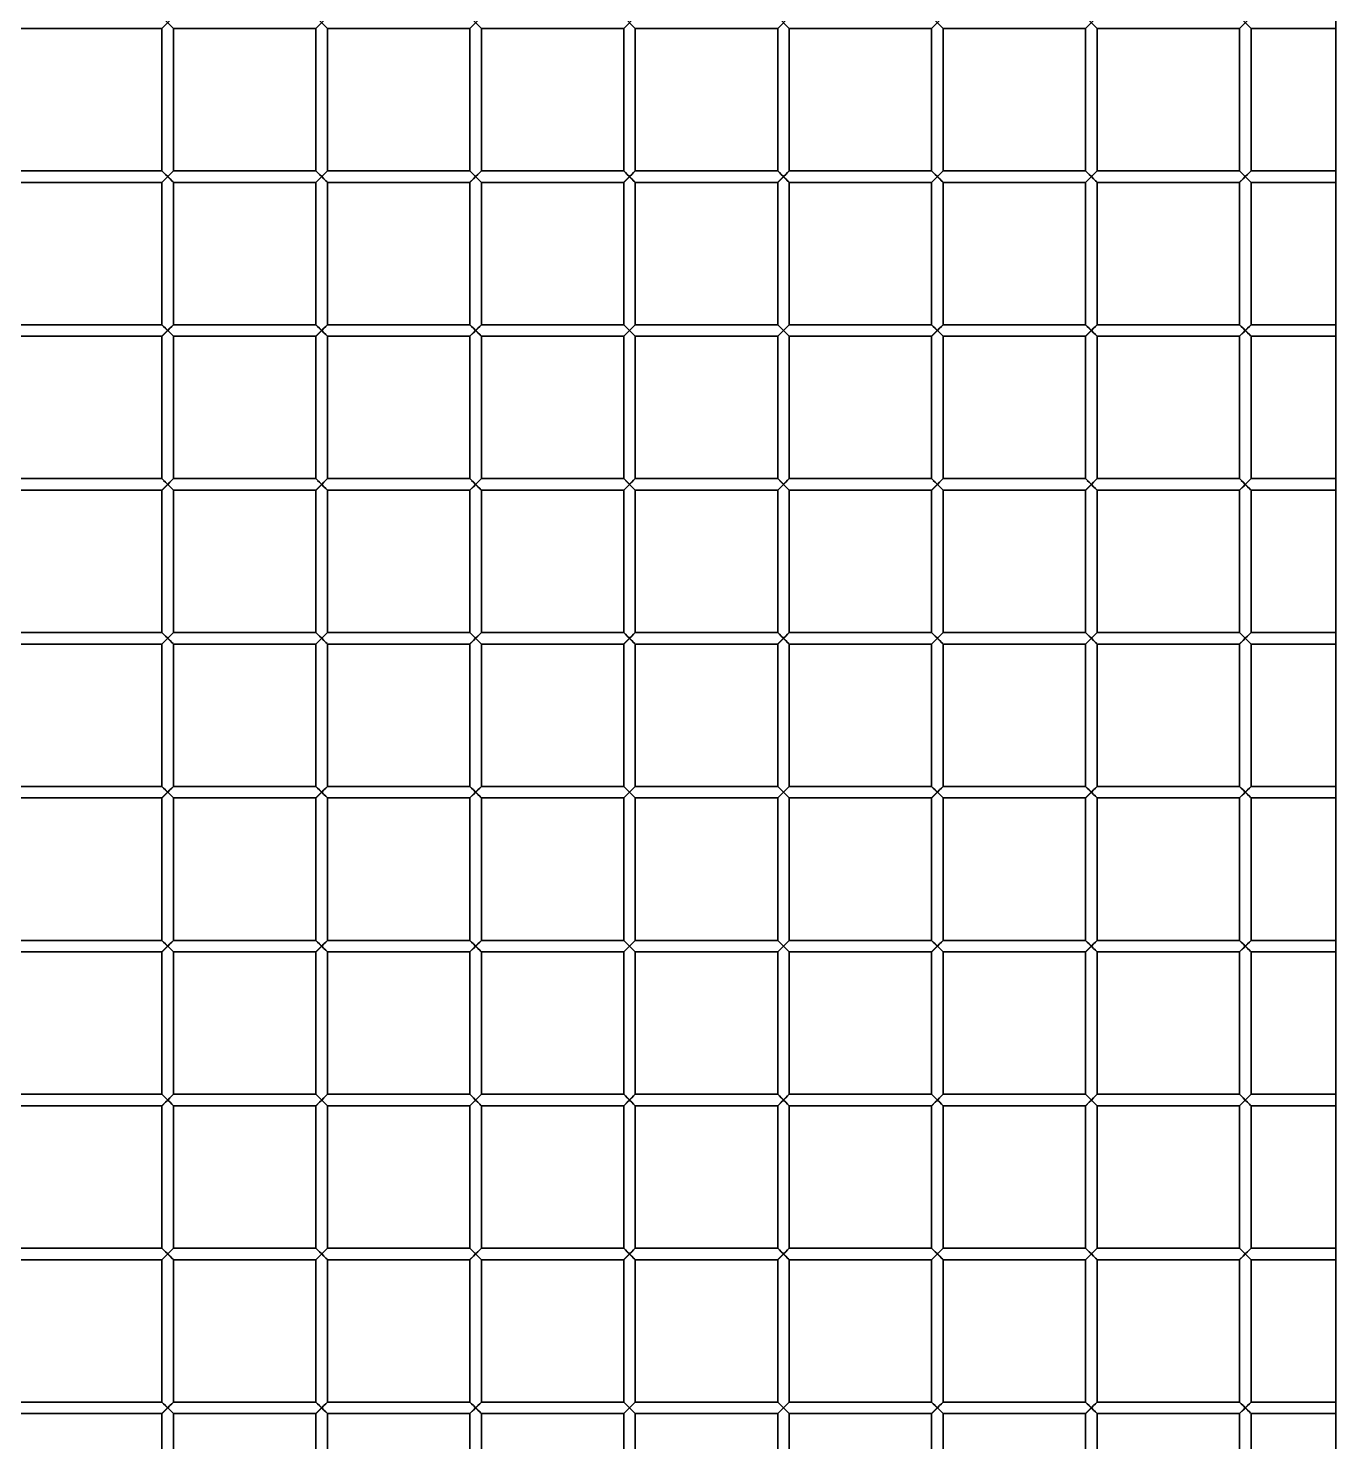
# Model space of a CAD drawing. Header units: millimetres. Extents: x 32496 to 166256, y 3504 to 23939.
# Drawn here: x 47178.9 to 47518.6, y 12419.8 to 12787.1 of the extents above; entities that cross this region are included whole.
import ezdxf

# ---------------------------------------------------------------- set-up
doc = ezdxf.new("R2010")
doc.units = ezdxf.units.MM
doc.layers.get('0').update_dxf_attribs({"lineweight": 35})

msp = doc.modelspace()

# ---------------------------------------------------------------- linework, layer by layer
at = {"linetype": 'Continuous'}
for p, q in [((47518.64, 13155.075), (47518.64, 12224.075)), ((47213.64, 12787.075), (47216.64, 12790.075)), ((47213.64, 12790.075), (47216.64, 12787.075)), ((47253.64, 12787.075), (47256.64, 12790.075)), ((47253.64, 12790.075), (47256.64, 12787.075)), ((47293.64, 12787.075), (47296.64, 12790.075)), ((47293.64, 12790.075), (47296.64, 12787.075)), ((47333.64, 12787.075), (47336.64, 12790.075)), ((47333.64, 12790.075), (47336.64, 12787.075)), ((47373.64, 12787.075), (47376.64, 12790.075)), ((47373.64, 12790.075), (47376.64, 12787.075)), ((47413.64, 12787.075), (47416.64, 12790.075)), ((47413.64, 12790.075), (47416.64, 12787.075)), ((47453.64, 12787.075), (47456.64, 12790.075)), ((47453.64, 12790.075), (47456.64, 12787.075)), ((47493.64, 12787.075), (47496.64, 12790.075)), ((47493.64, 12790.075), (47496.64, 12787.075)), ((47176.64, 12787.075), (47213.64, 12787.075)), ((47213.64, 12787.075), (47213.64, 12750.075)), ((47216.64, 12787.075), (47253.64, 12787.075)), ((47216.64, 12787.075), (47216.64, 12750.075)), ((47253.64, 12787.075), (47253.64, 12750.075)), ((47256.64, 12787.075), (47293.64, 12787.075)), ((47256.64, 12787.075), (47256.64, 12750.075)), ((47293.64, 12787.075), (47293.64, 12750.075)), ((47296.64, 12787.075), (47333.64, 12787.075)), ((47296.64, 12787.075), (47296.64, 12750.075)), ((47333.64, 12787.075), (47333.64, 12750.075)), ((47336.64, 12787.075), (47373.64, 12787.075)), ((47336.64, 12787.075), (47336.64, 12750.075)), ((47373.64, 12787.075), (47373.64, 12750.075)), ((47376.64, 12787.075), (47413.64, 12787.075)), ((47376.64, 12787.075), (47376.64, 12750.075)), ((47413.64, 12787.075), (47413.64, 12750.075)), ((47416.64, 12787.075), (47453.64, 12787.075)), ((47416.64, 12787.075), (47416.64, 12750.075)), ((47453.64, 12787.075), (47453.64, 12750.075)), ((47456.64, 12787.075), (47493.64, 12787.075)), ((47456.64, 12787.075), (47456.64, 12750.075)), ((47493.64, 12787.075), (47493.64, 12750.075)), ((47496.64, 12787.075), (47518.64, 12787.075)), ((47496.64, 12787.075), (47496.64, 12750.075)), ((47176.64, 12750.075), (47213.64, 12750.075)), ((47213.64, 12747.075), (47216.64, 12750.075)), ((47213.64, 12750.075), (47216.64, 12747.075)), ((47213.756, 12747.192), (47214.55, 12747.986)), ((47214.55, 12747.986), (47215.14, 12748.575)), ((47216.64, 12750.075), (47216.209, 12749.645)), ((47216.64, 12750.075), (47253.64, 12750.075)), ((47253.64, 12747.075), (47256.64, 12750.075)), ((47253.64, 12750.075), (47256.64, 12747.075)), ((47253.756, 12747.192), (47254.55, 12747.986)), ((47254.55, 12747.986), (47255.14, 12748.575)), ((47256.64, 12750.075), (47256.209, 12749.645)), ((47256.64, 12750.075), (47293.64, 12750.075)), ((47293.64, 12747.075), (47296.64, 12750.075)), ((47293.64, 12750.075), (47296.64, 12747.075)), ((47293.756, 12747.192), (47294.55, 12747.986)), ((47294.55, 12747.986), (47295.14, 12748.575)), ((47296.64, 12750.075), (47296.209, 12749.645)), ((47296.64, 12750.075), (47333.64, 12750.075)), ((47333.64, 12747.075), (47336.64, 12750.075)), ((47333.64, 12750.075), (47336.64, 12747.075)), ((47333.756, 12747.192), (47334.55, 12747.986)), ((47334.55, 12747.986), (47335.14, 12748.575)), ((47336.64, 12750.075), (47336.209, 12749.645)), ((47336.64, 12750.075), (47373.64, 12750.075)), ((47373.64, 12747.075), (47376.64, 12750.075)), ((47373.64, 12750.075), (47376.64, 12747.075)), ((47373.756, 12747.192), (47374.55, 12747.986)), ((47374.55, 12747.986), (47375.14, 12748.575)), ((47376.64, 12750.075), (47376.209, 12749.645)), ((47376.64, 12750.075), (47413.64, 12750.075)), ((47413.64, 12747.075), (47416.64, 12750.075)), ((47413.64, 12750.075), (47416.64, 12747.075)), ((47413.756, 12747.192), (47414.55, 12747.986)), ((47414.55, 12747.986), (47415.14, 12748.575)), ((47416.64, 12750.075), (47416.209, 12749.645)), ((47416.64, 12750.075), (47453.64, 12750.075)), ((47453.64, 12747.075), (47456.64, 12750.075)), ((47453.64, 12750.075), (47456.64, 12747.075)), ((47453.756, 12747.192), (47454.55, 12747.986)), ((47454.55, 12747.986), (47455.14, 12748.575)), ((47456.64, 12750.075), (47456.209, 12749.645)), ((47456.64, 12750.075), (47493.64, 12750.075)), ((47493.64, 12747.075), (47496.64, 12750.075)), ((47493.64, 12750.075), (47496.64, 12747.075)), ((47493.756, 12747.192), (47494.55, 12747.986)), ((47494.55, 12747.986), (47495.14, 12748.575)), ((47496.64, 12750.075), (47496.209, 12749.645)), ((47496.64, 12750.075), (47518.64, 12750.075)), ((47176.64, 12747.075), (47213.64, 12747.075)), ((47213.64, 12747.075), (47213.64, 12710.075)), ((47216.64, 12747.075), (47253.64, 12747.075)), ((47216.64, 12747.075), (47216.64, 12710.075)), ((47253.64, 12747.075), (47253.64, 12710.075)), ((47256.64, 12747.075), (47293.64, 12747.075)), ((47256.64, 12747.075), (47256.64, 12710.075)), ((47293.64, 12747.075), (47293.64, 12710.075)), ((47296.64, 12747.075), (47333.64, 12747.075)), ((47296.64, 12747.075), (47296.64, 12710.075)), ((47333.64, 12747.075), (47333.64, 12710.075)), ((47336.64, 12747.075), (47373.64, 12747.075)), ((47336.64, 12747.075), (47336.64, 12710.075)), ((47373.64, 12747.075), (47373.64, 12710.075)), ((47376.64, 12747.075), (47413.64, 12747.075)), ((47376.64, 12747.075), (47376.64, 12710.075)), ((47413.64, 12747.075), (47413.64, 12710.075)), ((47416.64, 12747.075), (47453.64, 12747.075)), ((47416.64, 12747.075), (47416.64, 12710.075)), ((47453.64, 12747.075), (47453.64, 12710.075)), ((47456.64, 12747.075), (47493.64, 12747.075)), ((47456.64, 12747.075), (47456.64, 12710.075)), ((47493.64, 12747.075), (47493.64, 12710.075)), ((47496.64, 12747.075), (47518.64, 12747.075)), ((47496.64, 12747.075), (47496.64, 12710.075)), ((47176.64, 12710.075), (47213.64, 12710.075)), ((47213.64, 12707.075), (47216.64, 12710.075)), ((47213.64, 12710.075), (47216.64, 12707.075)), ((47213.756, 12707.192), (47214.55, 12707.986)), ((47214.55, 12707.986), (47215.14, 12708.575)), ((47216.64, 12710.075), (47216.209, 12709.645)), ((47216.64, 12710.075), (47253.64, 12710.075)), ((47253.64, 12707.075), (47256.64, 12710.075)), ((47253.64, 12710.075), (47256.64, 12707.075)), ((47253.756, 12707.192), (47254.55, 12707.986)), ((47254.55, 12707.986), (47255.14, 12708.575)), ((47256.64, 12710.075), (47256.209, 12709.645)), ((47256.64, 12710.075), (47293.64, 12710.075)), ((47293.64, 12707.075), (47296.64, 12710.075)), ((47293.64, 12710.075), (47296.64, 12707.075)), ((47293.756, 12707.192), (47294.55, 12707.986)), ((47294.55, 12707.986), (47295.14, 12708.575)), ((47296.64, 12710.075), (47296.209, 12709.645)), ((47296.64, 12710.075), (47333.64, 12710.075)), ((47333.64, 12707.075), (47336.64, 12710.075)), ((47333.64, 12710.075), (47336.64, 12707.075)), ((47333.756, 12707.192), (47334.55, 12707.986)), ((47334.55, 12707.986), (47335.14, 12708.575)), ((47336.64, 12710.075), (47336.209, 12709.645)), ((47336.64, 12710.075), (47373.64, 12710.075)), ((47373.64, 12707.075), (47376.64, 12710.075)), ((47373.64, 12710.075), (47376.64, 12707.075)), ((47373.756, 12707.192), (47374.55, 12707.986)), ((47374.55, 12707.986), (47375.14, 12708.575)), ((47376.64, 12710.075), (47376.209, 12709.645)), ((47376.64, 12710.075), (47413.64, 12710.075)), ((47413.64, 12707.075), (47416.64, 12710.075)), ((47413.64, 12710.075), (47416.64, 12707.075)), ((47413.756, 12707.192), (47414.55, 12707.986)), ((47414.55, 12707.986), (47415.14, 12708.575)), ((47416.64, 12710.075), (47416.209, 12709.645)), ((47416.64, 12710.075), (47453.64, 12710.075)), ((47453.64, 12707.075), (47456.64, 12710.075)), ((47453.64, 12710.075), (47456.64, 12707.075)), ((47453.756, 12707.192), (47454.55, 12707.986)), ((47454.55, 12707.986), (47455.14, 12708.575)), ((47456.64, 12710.075), (47456.209, 12709.645)), ((47456.64, 12710.075), (47493.64, 12710.075)), ((47493.64, 12707.075), (47496.64, 12710.075)), ((47493.64, 12710.075), (47496.64, 12707.075)), ((47493.756, 12707.192), (47494.55, 12707.986)), ((47494.55, 12707.986), (47495.14, 12708.575)), ((47496.64, 12710.075), (47496.209, 12709.645)), ((47496.64, 12710.075), (47518.64, 12710.075)), ((47176.64, 12707.075), (47213.64, 12707.075)), ((47213.64, 12707.075), (47213.64, 12670.075)), ((47216.64, 12707.075), (47253.64, 12707.075)), ((47216.64, 12707.075), (47216.64, 12670.075)), ((47253.64, 12707.075), (47253.64, 12670.075)), ((47256.64, 12707.075), (47293.64, 12707.075)), ((47256.64, 12707.075), (47256.64, 12670.075)), ((47293.64, 12707.075), (47293.64, 12670.075)), ((47296.64, 12707.075), (47333.64, 12707.075)), ((47296.64, 12707.075), (47296.64, 12670.075)), ((47333.64, 12707.075), (47333.64, 12670.075)), ((47336.64, 12707.075), (47373.64, 12707.075)), ((47336.64, 12707.075), (47336.64, 12670.075)), ((47373.64, 12707.075), (47373.64, 12670.075)), ((47376.64, 12707.075), (47413.64, 12707.075)), ((47376.64, 12707.075), (47376.64, 12670.075)), ((47413.64, 12707.075), (47413.64, 12670.075)), ((47416.64, 12707.075), (47453.64, 12707.075)), ((47416.64, 12707.075), (47416.64, 12670.075)), ((47453.64, 12707.075), (47453.64, 12670.075)), ((47456.64, 12707.075), (47493.64, 12707.075)), ((47456.64, 12707.075), (47456.64, 12670.075)), ((47493.64, 12707.075), (47493.64, 12670.075)), ((47496.64, 12707.075), (47518.64, 12707.075)), ((47496.64, 12707.075), (47496.64, 12670.075)), ((47176.64, 12670.075), (47213.64, 12670.075)), ((47176.64, 12667.075), (47213.64, 12667.075)), ((47213.64, 12667.075), (47216.64, 12670.075)), ((47213.64, 12670.075), (47216.64, 12667.075)), ((47213.64, 12667.075), (47213.64, 12630.075)), ((47213.756, 12667.192), (47214.55, 12667.986)), ((47214.55, 12667.986), (47215.14, 12668.575)), ((47216.64, 12670.075), (47216.209, 12669.645)), ((47216.64, 12670.075), (47253.64, 12670.075)), ((47216.64, 12667.075), (47253.64, 12667.075)), ((47216.64, 12667.075), (47216.64, 12630.075)), ((47253.64, 12667.075), (47256.64, 12670.075)), ((47253.64, 12670.075), (47256.64, 12667.075)), ((47253.64, 12667.075), (47253.64, 12630.075)), ((47253.756, 12667.192), (47254.55, 12667.986)), ((47254.55, 12667.986), (47255.14, 12668.575)), ((47256.64, 12670.075), (47256.209, 12669.645)), ((47256.64, 12670.075), (47293.64, 12670.075)), ((47256.64, 12667.075), (47293.64, 12667.075)), ((47256.64, 12667.075), (47256.64, 12630.075)), ((47293.64, 12667.075), (47296.64, 12670.075)), ((47293.64, 12670.075), (47296.64, 12667.075)), ((47293.64, 12667.075), (47293.64, 12630.075)), ((47293.756, 12667.192), (47294.55, 12667.986)), ((47294.55, 12667.986), (47295.14, 12668.575)), ((47296.64, 12670.075), (47296.209, 12669.645)), ((47296.64, 12670.075), (47333.64, 12670.075)), ((47296.64, 12667.075), (47333.64, 12667.075)), ((47296.64, 12667.075), (47296.64, 12630.075)), ((47333.64, 12667.075), (47336.64, 12670.075)), ((47333.64, 12670.075), (47336.64, 12667.075)), ((47333.64, 12667.075), (47333.64, 12630.075)), ((47333.756, 12667.192), (47334.55, 12667.986)), ((47334.55, 12667.986), (47335.14, 12668.575)), ((47336.64, 12670.075), (47336.209, 12669.645)), ((47336.64, 12670.075), (47373.64, 12670.075)), ((47336.64, 12667.075), (47373.64, 12667.075)), ((47336.64, 12667.075), (47336.64, 12630.075)), ((47373.64, 12667.075), (47376.64, 12670.075)), ((47373.64, 12670.075), (47376.64, 12667.075)), ((47373.64, 12667.075), (47373.64, 12630.075)), ((47373.756, 12667.192), (47374.55, 12667.986)), ((47374.55, 12667.986), (47375.14, 12668.575)), ((47376.64, 12670.075), (47376.209, 12669.645)), ((47376.64, 12670.075), (47413.64, 12670.075)), ((47376.64, 12667.075), (47413.64, 12667.075)), ((47376.64, 12667.075), (47376.64, 12630.075)), ((47413.64, 12667.075), (47416.64, 12670.075)), ((47413.64, 12670.075), (47416.64, 12667.075)), ((47413.64, 12667.075), (47413.64, 12630.075)), ((47413.756, 12667.192), (47414.55, 12667.986)), ((47414.55, 12667.986), (47415.14, 12668.575)), ((47416.64, 12670.075), (47416.209, 12669.645)), ((47416.64, 12670.075), (47453.64, 12670.075)), ((47416.64, 12667.075), (47453.64, 12667.075)), ((47416.64, 12667.075), (47416.64, 12630.075)), ((47453.64, 12667.075), (47456.64, 12670.075)), ((47453.64, 12670.075), (47456.64, 12667.075)), ((47453.64, 12667.075), (47453.64, 12630.075)), ((47453.756, 12667.192), (47454.55, 12667.986)), ((47454.55, 12667.986), (47455.14, 12668.575)), ((47456.64, 12670.075), (47456.209, 12669.645)), ((47456.64, 12670.075), (47493.64, 12670.075)), ((47456.64, 12667.075), (47493.64, 12667.075)), ((47456.64, 12667.075), (47456.64, 12630.075)), ((47493.64, 12667.075), (47496.64, 12670.075)), ((47493.64, 12670.075), (47496.64, 12667.075)), ((47493.64, 12667.075), (47493.64, 12630.075)), ((47493.756, 12667.192), (47494.55, 12667.986)), ((47494.55, 12667.986), (47495.14, 12668.575)), ((47496.64, 12670.075), (47496.209, 12669.645)), ((47496.64, 12670.075), (47518.64, 12670.075)), ((47496.64, 12667.075), (47518.64, 12667.075)), ((47496.64, 12667.075), (47496.64, 12630.075)), ((47176.64, 12630.075), (47213.64, 12630.075)), ((47176.64, 12627.075), (47213.64, 12627.075)), ((47213.64, 12627.075), (47216.64, 12630.075)), ((47213.64, 12630.075), (47216.64, 12627.075)), ((47213.64, 12627.075), (47213.64, 12590.075)), ((47213.756, 12627.192), (47214.55, 12627.986)), ((47214.55, 12627.986), (47215.14, 12628.575)), ((47216.64, 12630.075), (47216.209, 12629.645)), ((47216.64, 12630.075), (47253.64, 12630.075)), ((47216.64, 12627.075), (47253.64, 12627.075)), ((47216.64, 12627.075), (47216.64, 12590.075)), ((47253.64, 12627.075), (47256.64, 12630.075)), ((47253.64, 12630.075), (47256.64, 12627.075)), ((47253.64, 12627.075), (47253.64, 12590.075)), ((47253.756, 12627.192), (47254.55, 12627.986)), ((47254.55, 12627.986), (47255.14, 12628.575)), ((47256.64, 12630.075), (47256.209, 12629.645)), ((47256.64, 12630.075), (47293.64, 12630.075)), ((47256.64, 12627.075), (47293.64, 12627.075)), ((47256.64, 12627.075), (47256.64, 12590.075)), ((47293.64, 12627.075), (47296.64, 12630.075)), ((47293.64, 12630.075), (47296.64, 12627.075)), ((47293.64, 12627.075), (47293.64, 12590.075)), ((47293.756, 12627.192), (47294.55, 12627.986)), ((47294.55, 12627.986), (47295.14, 12628.575)), ((47296.64, 12630.075), (47296.209, 12629.645)), ((47296.64, 12630.075), (47333.64, 12630.075)), ((47296.64, 12627.075), (47333.64, 12627.075)), ((47296.64, 12627.075), (47296.64, 12590.075)), ((47333.64, 12627.075), (47336.64, 12630.075)), ((47333.64, 12630.075), (47336.64, 12627.075)), ((47333.64, 12627.075), (47333.64, 12590.075)), ((47333.756, 12627.192), (47334.55, 12627.986)), ((47334.55, 12627.986), (47335.14, 12628.575)), ((47336.64, 12630.075), (47336.209, 12629.645)), ((47336.64, 12630.075), (47373.64, 12630.075)), ((47336.64, 12627.075), (47373.64, 12627.075)), ((47336.64, 12627.075), (47336.64, 12590.075)), ((47373.64, 12627.075), (47376.64, 12630.075)), ((47373.64, 12630.075), (47376.64, 12627.075)), ((47373.64, 12627.075), (47373.64, 12590.075)), ((47373.756, 12627.192), (47374.55, 12627.986)), ((47374.55, 12627.986), (47375.14, 12628.575)), ((47376.64, 12630.075), (47376.209, 12629.645)), ((47376.64, 12630.075), (47413.64, 12630.075)), ((47376.64, 12627.075), (47413.64, 12627.075)), ((47376.64, 12627.075), (47376.64, 12590.075)), ((47413.64, 12627.075), (47416.64, 12630.075)), ((47413.64, 12630.075), (47416.64, 12627.075)), ((47413.64, 12627.075), (47413.64, 12590.075)), ((47413.756, 12627.192), (47414.55, 12627.986)), ((47414.55, 12627.986), (47415.14, 12628.575)), ((47416.64, 12630.075), (47416.209, 12629.645)), ((47416.64, 12630.075), (47453.64, 12630.075)), ((47416.64, 12627.075), (47453.64, 12627.075)), ((47416.64, 12627.075), (47416.64, 12590.075)), ((47453.64, 12627.075), (47456.64, 12630.075)), ((47453.64, 12630.075), (47456.64, 12627.075)), ((47453.64, 12627.075), (47453.64, 12590.075)), ((47453.756, 12627.192), (47454.55, 12627.986)), ((47454.55, 12627.986), (47455.14, 12628.575)), ((47456.64, 12630.075), (47456.209, 12629.645)), ((47456.64, 12630.075), (47493.64, 12630.075)), ((47456.64, 12627.075), (47493.64, 12627.075)), ((47456.64, 12627.075), (47456.64, 12590.075)), ((47493.64, 12627.075), (47496.64, 12630.075)), ((47493.64, 12630.075), (47496.64, 12627.075)), ((47493.64, 12627.075), (47493.64, 12590.075)), ((47493.756, 12627.192), (47494.55, 12627.986)), ((47494.55, 12627.986), (47495.14, 12628.575)), ((47496.64, 12630.075), (47496.209, 12629.645)), ((47496.64, 12630.075), (47518.64, 12630.075)), ((47496.64, 12627.075), (47518.64, 12627.075)), ((47496.64, 12627.075), (47496.64, 12590.075)), ((47176.64, 12590.075), (47213.64, 12590.075)), ((47213.64, 12587.075), (47216.64, 12590.075)), ((47213.64, 12590.075), (47216.64, 12587.075)), ((47216.64, 12590.075), (47216.209, 12589.645)), ((47216.64, 12590.075), (47253.64, 12590.075)), ((47253.64, 12587.075), (47256.64, 12590.075)), ((47253.64, 12590.075), (47256.64, 12587.075)), ((47256.64, 12590.075), (47256.209, 12589.645)), ((47256.64, 12590.075), (47293.64, 12590.075)), ((47293.64, 12587.075), (47296.64, 12590.075)), ((47293.64, 12590.075), (47296.64, 12587.075)), ((47296.64, 12590.075), (47296.209, 12589.645)), ((47296.64, 12590.075), (47333.64, 12590.075)), ((47333.64, 12587.075), (47336.64, 12590.075)), ((47333.64, 12590.075), (47336.64, 12587.075)), ((47336.64, 12590.075), (47336.209, 12589.645)), ((47336.64, 12590.075), (47373.64, 12590.075)), ((47373.64, 12587.075), (47376.64, 12590.075)), ((47373.64, 12590.075), (47376.64, 12587.075)), ((47376.64, 12590.075), (47376.209, 12589.645)), ((47376.64, 12590.075), (47413.64, 12590.075)), ((47413.64, 12587.075), (47416.64, 12590.075)), ((47413.64, 12590.075), (47416.64, 12587.075)), ((47416.64, 12590.075), (47416.209, 12589.645)), ((47416.64, 12590.075), (47453.64, 12590.075)), ((47453.64, 12587.075), (47456.64, 12590.075)), ((47453.64, 12590.075), (47456.64, 12587.075)), ((47456.64, 12590.075), (47456.209, 12589.645)), ((47456.64, 12590.075), (47493.64, 12590.075)), ((47493.64, 12587.075), (47496.64, 12590.075)), ((47493.64, 12590.075), (47496.64, 12587.075)), ((47496.64, 12590.075), (47496.209, 12589.645)), ((47496.64, 12590.075), (47518.64, 12590.075)), ((47176.64, 12587.075), (47213.64, 12587.075)), ((47213.64, 12587.075), (47213.64, 12550.075)), ((47213.756, 12587.192), (47214.55, 12587.986)), ((47214.55, 12587.986), (47215.14, 12588.575)), ((47216.64, 12587.075), (47253.64, 12587.075)), ((47216.64, 12587.075), (47216.64, 12550.075)), ((47253.64, 12587.075), (47253.64, 12550.075)), ((47253.756, 12587.192), (47254.55, 12587.986)), ((47254.55, 12587.986), (47255.14, 12588.575)), ((47256.64, 12587.075), (47293.64, 12587.075)), ((47256.64, 12587.075), (47256.64, 12550.075)), ((47293.64, 12587.075), (47293.64, 12550.075)), ((47293.756, 12587.192), (47294.55, 12587.986)), ((47294.55, 12587.986), (47295.14, 12588.575)), ((47296.64, 12587.075), (47333.64, 12587.075)), ((47296.64, 12587.075), (47296.64, 12550.075)), ((47333.64, 12587.075), (47333.64, 12550.075)), ((47333.756, 12587.192), (47334.55, 12587.986)), ((47334.55, 12587.986), (47335.14, 12588.575)), ((47336.64, 12587.075), (47373.64, 12587.075)), ((47336.64, 12587.075), (47336.64, 12550.075)), ((47373.64, 12587.075), (47373.64, 12550.075)), ((47373.756, 12587.192), (47374.55, 12587.986)), ((47374.55, 12587.986), (47375.14, 12588.575)), ((47376.64, 12587.075), (47413.64, 12587.075)), ((47376.64, 12587.075), (47376.64, 12550.075)), ((47413.64, 12587.075), (47413.64, 12550.075)), ((47413.756, 12587.192), (47414.55, 12587.986)), ((47414.55, 12587.986), (47415.14, 12588.575)), ((47416.64, 12587.075), (47453.64, 12587.075)), ((47416.64, 12587.075), (47416.64, 12550.075)), ((47453.64, 12587.075), (47453.64, 12550.075)), ((47453.756, 12587.192), (47454.55, 12587.986)), ((47454.55, 12587.986), (47455.14, 12588.575)), ((47456.64, 12587.075), (47493.64, 12587.075)), ((47456.64, 12587.075), (47456.64, 12550.075)), ((47493.64, 12587.075), (47493.64, 12550.075)), ((47493.756, 12587.192), (47494.55, 12587.986)), ((47494.55, 12587.986), (47495.14, 12588.575)), ((47496.64, 12587.075), (47518.64, 12587.075)), ((47496.64, 12587.075), (47496.64, 12550.075)), ((47176.64, 12550.075), (47213.64, 12550.075)), ((47213.64, 12547.075), (47216.64, 12550.075)), ((47213.64, 12550.075), (47216.64, 12547.075)), ((47216.64, 12550.075), (47216.209, 12549.645)), ((47216.64, 12550.075), (47253.64, 12550.075)), ((47253.64, 12547.075), (47256.64, 12550.075)), ((47253.64, 12550.075), (47256.64, 12547.075)), ((47256.64, 12550.075), (47256.209, 12549.645)), ((47256.64, 12550.075), (47293.64, 12550.075)), ((47293.64, 12547.075), (47296.64, 12550.075)), ((47293.64, 12550.075), (47296.64, 12547.075)), ((47296.64, 12550.075), (47296.209, 12549.645)), ((47296.64, 12550.075), (47333.64, 12550.075)), ((47333.64, 12547.075), (47336.64, 12550.075)), ((47333.64, 12550.075), (47336.64, 12547.075)), ((47336.64, 12550.075), (47336.209, 12549.645)), ((47336.64, 12550.075), (47373.64, 12550.075)), ((47373.64, 12547.075), (47376.64, 12550.075)), ((47373.64, 12550.075), (47376.64, 12547.075)), ((47376.64, 12550.075), (47376.209, 12549.645)), ((47376.64, 12550.075), (47413.64, 12550.075)), ((47413.64, 12547.075), (47416.64, 12550.075)), ((47413.64, 12550.075), (47416.64, 12547.075)), ((47416.64, 12550.075), (47416.209, 12549.645)), ((47416.64, 12550.075), (47453.64, 12550.075)), ((47453.64, 12547.075), (47456.64, 12550.075)), ((47453.64, 12550.075), (47456.64, 12547.075)), ((47456.64, 12550.075), (47456.209, 12549.645)), ((47456.64, 12550.075), (47493.64, 12550.075)), ((47493.64, 12547.075), (47496.64, 12550.075)), ((47493.64, 12550.075), (47496.64, 12547.075)), ((47496.64, 12550.075), (47496.209, 12549.645)), ((47496.64, 12550.075), (47518.64, 12550.075)), ((47176.64, 12547.075), (47213.64, 12547.075)), ((47213.64, 12547.075), (47213.64, 12510.075)), ((47213.756, 12547.192), (47214.55, 12547.986)), ((47214.55, 12547.986), (47215.14, 12548.575)), ((47216.64, 12547.075), (47253.64, 12547.075)), ((47216.64, 12547.075), (47216.64, 12510.075)), ((47253.64, 12547.075), (47253.64, 12510.075)), ((47253.756, 12547.192), (47254.55, 12547.986)), ((47254.55, 12547.986), (47255.14, 12548.575)), ((47256.64, 12547.075), (47293.64, 12547.075)), ((47256.64, 12547.075), (47256.64, 12510.075)), ((47293.64, 12547.075), (47293.64, 12510.075)), ((47293.756, 12547.192), (47294.55, 12547.986)), ((47294.55, 12547.986), (47295.14, 12548.575)), ((47296.64, 12547.075), (47333.64, 12547.075)), ((47296.64, 12547.075), (47296.64, 12510.075)), ((47333.64, 12547.075), (47333.64, 12510.075)), ((47333.756, 12547.192), (47334.55, 12547.986)), ((47334.55, 12547.986), (47335.14, 12548.575)), ((47336.64, 12547.075), (47373.64, 12547.075)), ((47336.64, 12547.075), (47336.64, 12510.075)), ((47373.64, 12547.075), (47373.64, 12510.075)), ((47373.756, 12547.192), (47374.55, 12547.986)), ((47374.55, 12547.986), (47375.14, 12548.575)), ((47376.64, 12547.075), (47413.64, 12547.075)), ((47376.64, 12547.075), (47376.64, 12510.075)), ((47413.64, 12547.075), (47413.64, 12510.075)), ((47413.756, 12547.192), (47414.55, 12547.986)), ((47414.55, 12547.986), (47415.14, 12548.575)), ((47416.64, 12547.075), (47453.64, 12547.075)), ((47416.64, 12547.075), (47416.64, 12510.075)), ((47453.64, 12547.075), (47453.64, 12510.075)), ((47453.756, 12547.192), (47454.55, 12547.986)), ((47454.55, 12547.986), (47455.14, 12548.575)), ((47456.64, 12547.075), (47493.64, 12547.075)), ((47456.64, 12547.075), (47456.64, 12510.075)), ((47493.64, 12547.075), (47493.64, 12510.075)), ((47493.756, 12547.192), (47494.55, 12547.986)), ((47494.55, 12547.986), (47495.14, 12548.575)), ((47496.64, 12547.075), (47518.64, 12547.075)), ((47496.64, 12547.075), (47496.64, 12510.075)), ((47176.64, 12510.075), (47213.64, 12510.075)), ((47213.64, 12507.075), (47216.64, 12510.075)), ((47213.64, 12510.075), (47216.64, 12507.075)), ((47216.64, 12510.075), (47216.209, 12509.645)), ((47216.64, 12510.075), (47253.64, 12510.075)), ((47253.64, 12507.075), (47256.64, 12510.075)), ((47253.64, 12510.075), (47256.64, 12507.075)), ((47256.64, 12510.075), (47256.209, 12509.645)), ((47256.64, 12510.075), (47293.64, 12510.075)), ((47293.64, 12507.075), (47296.64, 12510.075)), ((47293.64, 12510.075), (47296.64, 12507.075)), ((47296.64, 12510.075), (47296.209, 12509.645)), ((47296.64, 12510.075), (47333.64, 12510.075)), ((47333.64, 12507.075), (47336.64, 12510.075)), ((47333.64, 12510.075), (47336.64, 12507.075)), ((47336.64, 12510.075), (47336.209, 12509.645)), ((47336.64, 12510.075), (47373.64, 12510.075)), ((47373.64, 12507.075), (47376.64, 12510.075)), ((47373.64, 12510.075), (47376.64, 12507.075)), ((47376.64, 12510.075), (47376.209, 12509.645)), ((47376.64, 12510.075), (47413.64, 12510.075)), ((47413.64, 12507.075), (47416.64, 12510.075)), ((47413.64, 12510.075), (47416.64, 12507.075)), ((47416.64, 12510.075), (47416.209, 12509.645)), ((47416.64, 12510.075), (47453.64, 12510.075)), ((47453.64, 12507.075), (47456.64, 12510.075)), ((47453.64, 12510.075), (47456.64, 12507.075)), ((47456.64, 12510.075), (47456.209, 12509.645)), ((47456.64, 12510.075), (47493.64, 12510.075)), ((47493.64, 12507.075), (47496.64, 12510.075)), ((47493.64, 12510.075), (47496.64, 12507.075)), ((47496.64, 12510.075), (47496.209, 12509.645)), ((47496.64, 12510.075), (47518.64, 12510.075)), ((47176.64, 12507.075), (47213.64, 12507.075)), ((47213.64, 12507.075), (47213.64, 12470.075)), ((47213.756, 12507.192), (47214.55, 12507.986)), ((47214.55, 12507.986), (47215.14, 12508.575)), ((47216.64, 12507.075), (47253.64, 12507.075)), ((47216.64, 12507.075), (47216.64, 12470.075)), ((47253.64, 12507.075), (47253.64, 12470.075)), ((47253.756, 12507.192), (47254.55, 12507.986)), ((47254.55, 12507.986), (47255.14, 12508.575)), ((47256.64, 12507.075), (47293.64, 12507.075)), ((47256.64, 12507.075), (47256.64, 12470.075)), ((47293.64, 12507.075), (47293.64, 12470.075)), ((47293.756, 12507.192), (47294.55, 12507.986)), ((47294.55, 12507.986), (47295.14, 12508.575)), ((47296.64, 12507.075), (47333.64, 12507.075)), ((47296.64, 12507.075), (47296.64, 12470.075)), ((47333.64, 12507.075), (47333.64, 12470.075)), ((47333.756, 12507.192), (47334.55, 12507.986)), ((47334.55, 12507.986), (47335.14, 12508.575)), ((47336.64, 12507.075), (47373.64, 12507.075)), ((47336.64, 12507.075), (47336.64, 12470.075)), ((47373.64, 12507.075), (47373.64, 12470.075)), ((47373.756, 12507.192), (47374.55, 12507.986)), ((47374.55, 12507.986), (47375.14, 12508.575)), ((47376.64, 12507.075), (47413.64, 12507.075)), ((47376.64, 12507.075), (47376.64, 12470.075)), ((47413.64, 12507.075), (47413.64, 12470.075)), ((47413.756, 12507.192), (47414.55, 12507.986)), ((47414.55, 12507.986), (47415.14, 12508.575)), ((47416.64, 12507.075), (47453.64, 12507.075)), ((47416.64, 12507.075), (47416.64, 12470.075)), ((47453.64, 12507.075), (47453.64, 12470.075)), ((47453.756, 12507.192), (47454.55, 12507.986)), ((47454.55, 12507.986), (47455.14, 12508.575)), ((47456.64, 12507.075), (47493.64, 12507.075)), ((47456.64, 12507.075), (47456.64, 12470.075)), ((47493.64, 12507.075), (47493.64, 12470.075)), ((47493.756, 12507.192), (47494.55, 12507.986)), ((47494.55, 12507.986), (47495.14, 12508.575)), ((47496.64, 12507.075), (47518.64, 12507.075)), ((47496.64, 12507.075), (47496.64, 12470.075)), ((47176.64, 12470.075), (47213.64, 12470.075)), ((47213.64, 12467.075), (47216.64, 12470.075)), ((47213.64, 12470.075), (47216.64, 12467.075)), ((47214.55, 12467.986), (47215.14, 12468.575)), ((47216.64, 12470.075), (47216.209, 12469.645)), ((47216.64, 12470.075), (47253.64, 12470.075)), ((47253.64, 12467.075), (47256.64, 12470.075)), ((47253.64, 12470.075), (47256.64, 12467.075)), ((47254.55, 12467.986), (47255.14, 12468.575)), ((47256.64, 12470.075), (47256.209, 12469.645)), ((47256.64, 12470.075), (47293.64, 12470.075)), ((47293.64, 12467.075), (47296.64, 12470.075)), ((47293.64, 12470.075), (47296.64, 12467.075)), ((47294.55, 12467.986), (47295.14, 12468.575)), ((47296.64, 12470.075), (47296.209, 12469.645)), ((47296.64, 12470.075), (47333.64, 12470.075)), ((47333.64, 12467.075), (47336.64, 12470.075)), ((47333.64, 12470.075), (47336.64, 12467.075)), ((47334.55, 12467.986), (47335.14, 12468.575)), ((47336.64, 12470.075), (47336.209, 12469.645)), ((47336.64, 12470.075), (47373.64, 12470.075)), ((47373.64, 12467.075), (47376.64, 12470.075)), ((47373.64, 12470.075), (47376.64, 12467.075)), ((47374.55, 12467.986), (47375.14, 12468.575)), ((47376.64, 12470.075), (47376.209, 12469.645)), ((47376.64, 12470.075), (47413.64, 12470.075)), ((47413.64, 12467.075), (47416.64, 12470.075)), ((47413.64, 12470.075), (47416.64, 12467.075)), ((47414.55, 12467.986), (47415.14, 12468.575)), ((47416.64, 12470.075), (47416.209, 12469.645)), ((47416.64, 12470.075), (47453.64, 12470.075)), ((47453.64, 12467.075), (47456.64, 12470.075)), ((47453.64, 12470.075), (47456.64, 12467.075)), ((47454.55, 12467.986), (47455.14, 12468.575)), ((47456.64, 12470.075), (47456.209, 12469.645)), ((47456.64, 12470.075), (47493.64, 12470.075)), ((47493.64, 12467.075), (47496.64, 12470.075)), ((47493.64, 12470.075), (47496.64, 12467.075)), ((47494.55, 12467.986), (47495.14, 12468.575)), ((47496.64, 12470.075), (47496.209, 12469.645)), ((47496.64, 12470.075), (47518.64, 12470.075)), ((47176.64, 12467.075), (47213.64, 12467.075)), ((47213.64, 12467.075), (47213.64, 12430.075)), ((47213.756, 12467.192), (47214.55, 12467.986)), ((47216.64, 12467.075), (47253.64, 12467.075)), ((47216.64, 12467.075), (47216.64, 12430.075)), ((47253.64, 12467.075), (47253.64, 12430.075)), ((47253.756, 12467.192), (47254.55, 12467.986)), ((47256.64, 12467.075), (47293.64, 12467.075)), ((47256.64, 12467.075), (47256.64, 12430.075)), ((47293.64, 12467.075), (47293.64, 12430.075)), ((47293.756, 12467.192), (47294.55, 12467.986)), ((47296.64, 12467.075), (47333.64, 12467.075)), ((47296.64, 12467.075), (47296.64, 12430.075)), ((47333.64, 12467.075), (47333.64, 12430.075)), ((47333.756, 12467.192), (47334.55, 12467.986)), ((47336.64, 12467.075), (47373.64, 12467.075)), ((47336.64, 12467.075), (47336.64, 12430.075)), ((47373.64, 12467.075), (47373.64, 12430.075)), ((47373.756, 12467.192), (47374.55, 12467.986)), ((47376.64, 12467.075), (47413.64, 12467.075)), ((47376.64, 12467.075), (47376.64, 12430.075)), ((47413.64, 12467.075), (47413.64, 12430.075)), ((47413.756, 12467.192), (47414.55, 12467.986)), ((47416.64, 12467.075), (47453.64, 12467.075)), ((47416.64, 12467.075), (47416.64, 12430.075)), ((47453.64, 12467.075), (47453.64, 12430.075)), ((47453.756, 12467.192), (47454.55, 12467.986)), ((47456.64, 12467.075), (47493.64, 12467.075)), ((47456.64, 12467.075), (47456.64, 12430.075)), ((47493.64, 12467.075), (47493.64, 12430.075)), ((47493.756, 12467.192), (47494.55, 12467.986)), ((47496.64, 12467.075), (47518.64, 12467.075)), ((47496.64, 12467.075), (47496.64, 12430.075)), ((47176.64, 12430.075), (47213.64, 12430.075)), ((47213.64, 12427.075), (47216.64, 12430.075)), ((47213.64, 12430.075), (47216.64, 12427.075)), ((47214.55, 12427.986), (47215.14, 12428.575)), ((47216.64, 12430.075), (47216.209, 12429.645)), ((47216.64, 12430.075), (47253.64, 12430.075)), ((47253.64, 12427.075), (47256.64, 12430.075)), ((47253.64, 12430.075), (47256.64, 12427.075)), ((47254.55, 12427.986), (47255.14, 12428.575)), ((47256.64, 12430.075), (47256.209, 12429.645)), ((47256.64, 12430.075), (47293.64, 12430.075)), ((47293.64, 12427.075), (47296.64, 12430.075)), ((47293.64, 12430.075), (47296.64, 12427.075)), ((47294.55, 12427.986), (47295.14, 12428.575)), ((47296.64, 12430.075), (47296.209, 12429.645)), ((47296.64, 12430.075), (47333.64, 12430.075)), ((47333.64, 12427.075), (47336.64, 12430.075)), ((47333.64, 12430.075), (47336.64, 12427.075)), ((47334.55, 12427.986), (47335.14, 12428.575)), ((47336.64, 12430.075), (47336.209, 12429.645)), ((47336.64, 12430.075), (47373.64, 12430.075)), ((47373.64, 12427.075), (47376.64, 12430.075)), ((47373.64, 12430.075), (47376.64, 12427.075)), ((47374.55, 12427.986), (47375.14, 12428.575)), ((47376.64, 12430.075), (47376.209, 12429.645)), ((47376.64, 12430.075), (47413.64, 12430.075)), ((47413.64, 12427.075), (47416.64, 12430.075)), ((47413.64, 12430.075), (47416.64, 12427.075)), ((47414.55, 12427.986), (47415.14, 12428.575)), ((47416.64, 12430.075), (47416.209, 12429.645)), ((47416.64, 12430.075), (47453.64, 12430.075)), ((47453.64, 12427.075), (47456.64, 12430.075)), ((47453.64, 12430.075), (47456.64, 12427.075)), ((47454.55, 12427.986), (47455.14, 12428.575)), ((47456.64, 12430.075), (47456.209, 12429.645)), ((47456.64, 12430.075), (47493.64, 12430.075)), ((47493.64, 12427.075), (47496.64, 12430.075)), ((47493.64, 12430.075), (47496.64, 12427.075)), ((47494.55, 12427.986), (47495.14, 12428.575)), ((47496.64, 12430.075), (47496.209, 12429.645)), ((47496.64, 12430.075), (47518.64, 12430.075)), ((47176.64, 12427.075), (47213.64, 12427.075)), ((47213.64, 12427.075), (47213.64, 12390.075)), ((47213.756, 12427.192), (47214.55, 12427.986)), ((47216.64, 12427.075), (47253.64, 12427.075)), ((47216.64, 12427.075), (47216.64, 12390.075)), ((47253.64, 12427.075), (47253.64, 12390.075)), ((47253.756, 12427.192), (47254.55, 12427.986)), ((47256.64, 12427.075), (47293.64, 12427.075)), ((47256.64, 12427.075), (47256.64, 12390.075)), ((47293.64, 12427.075), (47293.64, 12390.075)), ((47293.756, 12427.192), (47294.55, 12427.986)), ((47296.64, 12427.075), (47333.64, 12427.075)), ((47296.64, 12427.075), (47296.64, 12390.075)), ((47333.64, 12427.075), (47333.64, 12390.075)), ((47333.756, 12427.192), (47334.55, 12427.986)), ((47336.64, 12427.075), (47373.64, 12427.075)), ((47336.64, 12427.075), (47336.64, 12390.075)), ((47373.64, 12427.075), (47373.64, 12390.075)), ((47373.756, 12427.192), (47374.55, 12427.986)), ((47376.64, 12427.075), (47413.64, 12427.075)), ((47376.64, 12427.075), (47376.64, 12390.075)), ((47413.64, 12427.075), (47413.64, 12390.075)), ((47413.756, 12427.192), (47414.55, 12427.986)), ((47416.64, 12427.075), (47453.64, 12427.075)), ((47416.64, 12427.075), (47416.64, 12390.075)), ((47453.64, 12427.075), (47453.64, 12390.075)), ((47453.756, 12427.192), (47454.55, 12427.986)), ((47456.64, 12427.075), (47493.64, 12427.075)), ((47456.64, 12427.075), (47456.64, 12390.075)), ((47493.64, 12427.075), (47493.64, 12390.075)), ((47493.756, 12427.192), (47494.55, 12427.986)), ((47496.64, 12427.075), (47518.64, 12427.075)), ((47496.64, 12427.075), (47496.64, 12390.075))]:
    msp.add_line(p, q, dxfattribs=at)
for points in [[(47215.14, 12748.575), (47214.553, 12749.162), (47214.077, 12749.638)], [(47216.209, 12749.645), (47215.72, 12749.155), (47215.14, 12748.575)], [(47215.14, 12748.575), (47215.731, 12747.985), (47216.2, 12747.515), (47216.525, 12747.19)], [(47255.14, 12748.575), (47254.553, 12749.162), (47254.077, 12749.638)], [(47256.209, 12749.645), (47255.72, 12749.155), (47255.14, 12748.575)], [(47255.14, 12748.575), (47255.731, 12747.985), (47256.2, 12747.515), (47256.525, 12747.19)], [(47295.14, 12748.575), (47294.553, 12749.162), (47294.077, 12749.638)], [(47296.209, 12749.645), (47295.72, 12749.155), (47295.14, 12748.575)], [(47295.14, 12748.575), (47295.731, 12747.985), (47296.2, 12747.515), (47296.525, 12747.19)], [(47335.14, 12748.575), (47334.553, 12749.162), (47334.077, 12749.638)], [(47336.209, 12749.645), (47335.72, 12749.155), (47335.14, 12748.575)], [(47335.14, 12748.575), (47335.731, 12747.985), (47336.2, 12747.515), (47336.525, 12747.19)], [(47375.14, 12748.575), (47374.553, 12749.162), (47374.077, 12749.638)], [(47376.209, 12749.645), (47375.72, 12749.155), (47375.14, 12748.575)], [(47375.14, 12748.575), (47375.731, 12747.985), (47376.2, 12747.515), (47376.525, 12747.19)], [(47415.14, 12748.575), (47414.553, 12749.162), (47414.077, 12749.638)], [(47416.209, 12749.645), (47415.72, 12749.155), (47415.14, 12748.575)], [(47415.14, 12748.575), (47415.731, 12747.985), (47416.2, 12747.515), (47416.525, 12747.19)], [(47455.14, 12748.575), (47454.553, 12749.162), (47454.077, 12749.638)], [(47456.209, 12749.645), (47455.72, 12749.155), (47455.14, 12748.575)], [(47455.14, 12748.575), (47455.731, 12747.985), (47456.2, 12747.515), (47456.525, 12747.19)], [(47495.14, 12748.575), (47494.553, 12749.162), (47494.077, 12749.638)], [(47496.209, 12749.645), (47495.72, 12749.155), (47495.14, 12748.575)], [(47495.14, 12748.575), (47495.731, 12747.985), (47496.2, 12747.515), (47496.525, 12747.19)], [(47215.14, 12708.575), (47214.553, 12709.162), (47214.077, 12709.638)], [(47216.209, 12709.645), (47215.72, 12709.155), (47215.14, 12708.575)], [(47215.14, 12708.575), (47215.731, 12707.985), (47216.2, 12707.515), (47216.525, 12707.19)], [(47255.14, 12708.575), (47254.553, 12709.162), (47254.077, 12709.638)], [(47256.209, 12709.645), (47255.72, 12709.155), (47255.14, 12708.575)], [(47255.14, 12708.575), (47255.731, 12707.985), (47256.2, 12707.515), (47256.525, 12707.19)], [(47295.14, 12708.575), (47294.553, 12709.162), (47294.077, 12709.638)], [(47296.209, 12709.645), (47295.72, 12709.155), (47295.14, 12708.575)], [(47295.14, 12708.575), (47295.731, 12707.985), (47296.2, 12707.515), (47296.525, 12707.19)], [(47335.14, 12708.575), (47334.553, 12709.162), (47334.077, 12709.638)], [(47336.209, 12709.645), (47335.72, 12709.155), (47335.14, 12708.575)], [(47335.14, 12708.575), (47335.731, 12707.985), (47336.2, 12707.515), (47336.525, 12707.19)], [(47375.14, 12708.575), (47374.553, 12709.162), (47374.077, 12709.638)], [(47376.209, 12709.645), (47375.72, 12709.155), (47375.14, 12708.575)], [(47375.14, 12708.575), (47375.731, 12707.985), (47376.2, 12707.515), (47376.525, 12707.19)], [(47415.14, 12708.575), (47414.553, 12709.162), (47414.077, 12709.638)], [(47416.209, 12709.645), (47415.72, 12709.155), (47415.14, 12708.575)], [(47415.14, 12708.575), (47415.731, 12707.985), (47416.2, 12707.515), (47416.525, 12707.19)], [(47455.14, 12708.575), (47454.553, 12709.162), (47454.077, 12709.638)], [(47456.209, 12709.645), (47455.72, 12709.155), (47455.14, 12708.575)], [(47455.14, 12708.575), (47455.731, 12707.985), (47456.2, 12707.515), (47456.525, 12707.19)], [(47495.14, 12708.575), (47494.553, 12709.162), (47494.077, 12709.638)], [(47496.209, 12709.645), (47495.72, 12709.155), (47495.14, 12708.575)], [(47495.14, 12708.575), (47495.731, 12707.985), (47496.2, 12707.515), (47496.525, 12707.19)], [(47215.14, 12668.575), (47214.553, 12669.162), (47214.077, 12669.638)], [(47216.209, 12669.645), (47215.72, 12669.155), (47215.14, 12668.575)], [(47215.14, 12668.575), (47215.731, 12667.985), (47216.2, 12667.515), (47216.525, 12667.19)], [(47255.14, 12668.575), (47254.553, 12669.162), (47254.077, 12669.638)], [(47256.209, 12669.645), (47255.72, 12669.155), (47255.14, 12668.575)], [(47255.14, 12668.575), (47255.731, 12667.985), (47256.2, 12667.515), (47256.525, 12667.19)], [(47295.14, 12668.575), (47294.553, 12669.162), (47294.077, 12669.638)], [(47296.209, 12669.645), (47295.72, 12669.155), (47295.14, 12668.575)], [(47295.14, 12668.575), (47295.731, 12667.985), (47296.2, 12667.515), (47296.525, 12667.19)], [(47335.14, 12668.575), (47334.553, 12669.162), (47334.077, 12669.638)], [(47336.209, 12669.645), (47335.72, 12669.155), (47335.14, 12668.575)], [(47335.14, 12668.575), (47335.731, 12667.985), (47336.2, 12667.515), (47336.525, 12667.19)], [(47375.14, 12668.575), (47374.553, 12669.162), (47374.077, 12669.638)], [(47376.209, 12669.645), (47375.72, 12669.155), (47375.14, 12668.575)], [(47375.14, 12668.575), (47375.731, 12667.985), (47376.2, 12667.515), (47376.525, 12667.19)], [(47415.14, 12668.575), (47414.553, 12669.162), (47414.077, 12669.638)], [(47416.209, 12669.645), (47415.72, 12669.155), (47415.14, 12668.575)], [(47415.14, 12668.575), (47415.731, 12667.985), (47416.2, 12667.515), (47416.525, 12667.19)], [(47455.14, 12668.575), (47454.553, 12669.162), (47454.077, 12669.638)], [(47456.209, 12669.645), (47455.72, 12669.155), (47455.14, 12668.575)], [(47455.14, 12668.575), (47455.731, 12667.985), (47456.2, 12667.515), (47456.525, 12667.19)], [(47495.14, 12668.575), (47494.553, 12669.162), (47494.077, 12669.638)], [(47496.209, 12669.645), (47495.72, 12669.155), (47495.14, 12668.575)], [(47495.14, 12668.575), (47495.731, 12667.985), (47496.2, 12667.515), (47496.525, 12667.19)], [(47215.14, 12628.575), (47214.553, 12629.162), (47214.077, 12629.638)], [(47216.209, 12629.645), (47215.72, 12629.155), (47215.14, 12628.575)], [(47215.14, 12628.575), (47215.731, 12627.985), (47216.2, 12627.515), (47216.525, 12627.19)], [(47255.14, 12628.575), (47254.553, 12629.162), (47254.077, 12629.638)], [(47256.209, 12629.645), (47255.72, 12629.155), (47255.14, 12628.575)], [(47255.14, 12628.575), (47255.731, 12627.985), (47256.2, 12627.515), (47256.525, 12627.19)], [(47295.14, 12628.575), (47294.553, 12629.162), (47294.077, 12629.638)], [(47296.209, 12629.645), (47295.72, 12629.155), (47295.14, 12628.575)], [(47295.14, 12628.575), (47295.731, 12627.985), (47296.2, 12627.515), (47296.525, 12627.19)], [(47335.14, 12628.575), (47334.553, 12629.162), (47334.077, 12629.638)], [(47336.209, 12629.645), (47335.72, 12629.155), (47335.14, 12628.575)], [(47335.14, 12628.575), (47335.731, 12627.985), (47336.2, 12627.515), (47336.525, 12627.19)], [(47375.14, 12628.575), (47374.553, 12629.162), (47374.077, 12629.638)], [(47376.209, 12629.645), (47375.72, 12629.155), (47375.14, 12628.575)], [(47375.14, 12628.575), (47375.731, 12627.985), (47376.2, 12627.515), (47376.525, 12627.19)], [(47415.14, 12628.575), (47414.553, 12629.162), (47414.077, 12629.638)], [(47416.209, 12629.645), (47415.72, 12629.155), (47415.14, 12628.575)], [(47415.14, 12628.575), (47415.731, 12627.985), (47416.2, 12627.515), (47416.525, 12627.19)], [(47455.14, 12628.575), (47454.553, 12629.162), (47454.077, 12629.638)], [(47456.209, 12629.645), (47455.72, 12629.155), (47455.14, 12628.575)], [(47455.14, 12628.575), (47455.731, 12627.985), (47456.2, 12627.515), (47456.525, 12627.19)], [(47495.14, 12628.575), (47494.553, 12629.162), (47494.077, 12629.638)], [(47496.209, 12629.645), (47495.72, 12629.155), (47495.14, 12628.575)], [(47495.14, 12628.575), (47495.731, 12627.985), (47496.2, 12627.515), (47496.525, 12627.19)], [(47215.14, 12588.575), (47214.553, 12589.162), (47214.077, 12589.638)], [(47216.209, 12589.645), (47215.72, 12589.155), (47215.14, 12588.575)], [(47215.14, 12588.575), (47215.731, 12587.985), (47216.2, 12587.515), (47216.525, 12587.19)], [(47255.14, 12588.575), (47254.553, 12589.162), (47254.077, 12589.638)], [(47256.209, 12589.645), (47255.72, 12589.155), (47255.14, 12588.575)], [(47255.14, 12588.575), (47255.731, 12587.985), (47256.2, 12587.515), (47256.525, 12587.19)], [(47295.14, 12588.575), (47294.553, 12589.162), (47294.077, 12589.638)], [(47296.209, 12589.645), (47295.72, 12589.155), (47295.14, 12588.575)], [(47295.14, 12588.575), (47295.731, 12587.985), (47296.2, 12587.515), (47296.525, 12587.19)], [(47335.14, 12588.575), (47334.553, 12589.162), (47334.077, 12589.638)], [(47336.209, 12589.645), (47335.72, 12589.155), (47335.14, 12588.575)], [(47335.14, 12588.575), (47335.731, 12587.985), (47336.2, 12587.515), (47336.525, 12587.19)], [(47375.14, 12588.575), (47374.553, 12589.162), (47374.077, 12589.638)], [(47376.209, 12589.645), (47375.72, 12589.155), (47375.14, 12588.575)], [(47375.14, 12588.575), (47375.731, 12587.985), (47376.2, 12587.515), (47376.525, 12587.19)], [(47415.14, 12588.575), (47414.553, 12589.162), (47414.077, 12589.638)], [(47416.209, 12589.645), (47415.72, 12589.155), (47415.14, 12588.575)], [(47415.14, 12588.575), (47415.731, 12587.985), (47416.2, 12587.515), (47416.525, 12587.19)], [(47455.14, 12588.575), (47454.553, 12589.162), (47454.077, 12589.638)], [(47456.209, 12589.645), (47455.72, 12589.155), (47455.14, 12588.575)], [(47455.14, 12588.575), (47455.731, 12587.985), (47456.2, 12587.515), (47456.525, 12587.19)], [(47495.14, 12588.575), (47494.553, 12589.162), (47494.077, 12589.638)], [(47496.209, 12589.645), (47495.72, 12589.155), (47495.14, 12588.575)], [(47495.14, 12588.575), (47495.731, 12587.985), (47496.2, 12587.515), (47496.525, 12587.19)], [(47215.14, 12548.575), (47214.553, 12549.162), (47214.077, 12549.638)], [(47216.209, 12549.645), (47215.72, 12549.155), (47215.14, 12548.575)], [(47255.14, 12548.575), (47254.553, 12549.162), (47254.077, 12549.638)], [(47256.209, 12549.645), (47255.72, 12549.155), (47255.14, 12548.575)], [(47295.14, 12548.575), (47294.553, 12549.162), (47294.077, 12549.638)], [(47296.209, 12549.645), (47295.72, 12549.155), (47295.14, 12548.575)], [(47335.14, 12548.575), (47334.553, 12549.162), (47334.077, 12549.638)], [(47336.209, 12549.645), (47335.72, 12549.155), (47335.14, 12548.575)], [(47375.14, 12548.575), (47374.553, 12549.162), (47374.077, 12549.638)], [(47376.209, 12549.645), (47375.72, 12549.155), (47375.14, 12548.575)], [(47415.14, 12548.575), (47414.553, 12549.162), (47414.077, 12549.638)], [(47416.209, 12549.645), (47415.72, 12549.155), (47415.14, 12548.575)], [(47455.14, 12548.575), (47454.553, 12549.162), (47454.077, 12549.638)], [(47456.209, 12549.645), (47455.72, 12549.155), (47455.14, 12548.575)], [(47495.14, 12548.575), (47494.553, 12549.162), (47494.077, 12549.638)], [(47496.209, 12549.645), (47495.72, 12549.155), (47495.14, 12548.575)], [(47215.14, 12548.575), (47215.731, 12547.985), (47216.2, 12547.515), (47216.525, 12547.19)], [(47255.14, 12548.575), (47255.731, 12547.985), (47256.2, 12547.515), (47256.525, 12547.19)], [(47295.14, 12548.575), (47295.731, 12547.985), (47296.2, 12547.515), (47296.525, 12547.19)], [(47335.14, 12548.575), (47335.731, 12547.985), (47336.2, 12547.515), (47336.525, 12547.19)], [(47375.14, 12548.575), (47375.731, 12547.985), (47376.2, 12547.515), (47376.525, 12547.19)], [(47415.14, 12548.575), (47415.731, 12547.985), (47416.2, 12547.515), (47416.525, 12547.19)], [(47455.14, 12548.575), (47455.731, 12547.985), (47456.2, 12547.515), (47456.525, 12547.19)], [(47495.14, 12548.575), (47495.731, 12547.985), (47496.2, 12547.515), (47496.525, 12547.19)], [(47215.14, 12508.575), (47214.553, 12509.162), (47214.077, 12509.638)], [(47216.209, 12509.645), (47215.72, 12509.155), (47215.14, 12508.575)], [(47255.14, 12508.575), (47254.553, 12509.162), (47254.077, 12509.638)], [(47256.209, 12509.645), (47255.72, 12509.155), (47255.14, 12508.575)], [(47295.14, 12508.575), (47294.553, 12509.162), (47294.077, 12509.638)], [(47296.209, 12509.645), (47295.72, 12509.155), (47295.14, 12508.575)], [(47335.14, 12508.575), (47334.553, 12509.162), (47334.077, 12509.638)], [(47336.209, 12509.645), (47335.72, 12509.155), (47335.14, 12508.575)], [(47375.14, 12508.575), (47374.553, 12509.162), (47374.077, 12509.638)], [(47376.209, 12509.645), (47375.72, 12509.155), (47375.14, 12508.575)], [(47415.14, 12508.575), (47414.553, 12509.162), (47414.077, 12509.638)], [(47416.209, 12509.645), (47415.72, 12509.155), (47415.14, 12508.575)], [(47455.14, 12508.575), (47454.553, 12509.162), (47454.077, 12509.638)], [(47456.209, 12509.645), (47455.72, 12509.155), (47455.14, 12508.575)], [(47495.14, 12508.575), (47494.553, 12509.162), (47494.077, 12509.638)], [(47496.209, 12509.645), (47495.72, 12509.155), (47495.14, 12508.575)], [(47215.14, 12508.575), (47215.731, 12507.985), (47216.2, 12507.515), (47216.525, 12507.19)], [(47255.14, 12508.575), (47255.731, 12507.985), (47256.2, 12507.515), (47256.525, 12507.19)], [(47295.14, 12508.575), (47295.731, 12507.985), (47296.2, 12507.515), (47296.525, 12507.19)], [(47335.14, 12508.575), (47335.731, 12507.985), (47336.2, 12507.515), (47336.525, 12507.19)], [(47375.14, 12508.575), (47375.731, 12507.985), (47376.2, 12507.515), (47376.525, 12507.19)], [(47415.14, 12508.575), (47415.731, 12507.985), (47416.2, 12507.515), (47416.525, 12507.19)], [(47455.14, 12508.575), (47455.731, 12507.985), (47456.2, 12507.515), (47456.525, 12507.19)], [(47495.14, 12508.575), (47495.731, 12507.985), (47496.2, 12507.515), (47496.525, 12507.19)], [(47215.14, 12468.575), (47214.553, 12469.162), (47214.077, 12469.638)], [(47216.209, 12469.645), (47215.72, 12469.155), (47215.14, 12468.575)], [(47215.14, 12468.575), (47215.731, 12467.985), (47216.2, 12467.515), (47216.525, 12467.19)], [(47255.14, 12468.575), (47254.553, 12469.162), (47254.077, 12469.638)], [(47256.209, 12469.645), (47255.72, 12469.155), (47255.14, 12468.575)], [(47255.14, 12468.575), (47255.731, 12467.985), (47256.2, 12467.515), (47256.525, 12467.19)], [(47295.14, 12468.575), (47294.553, 12469.162), (47294.077, 12469.638)], [(47296.209, 12469.645), (47295.72, 12469.155), (47295.14, 12468.575)], [(47295.14, 12468.575), (47295.731, 12467.985), (47296.2, 12467.515), (47296.525, 12467.19)], [(47335.14, 12468.575), (47334.553, 12469.162), (47334.077, 12469.638)], [(47336.209, 12469.645), (47335.72, 12469.155), (47335.14, 12468.575)], [(47335.14, 12468.575), (47335.731, 12467.985), (47336.2, 12467.515), (47336.525, 12467.19)], [(47375.14, 12468.575), (47374.553, 12469.162), (47374.077, 12469.638)], [(47376.209, 12469.645), (47375.72, 12469.155), (47375.14, 12468.575)], [(47375.14, 12468.575), (47375.731, 12467.985), (47376.2, 12467.515), (47376.525, 12467.19)], [(47415.14, 12468.575), (47414.553, 12469.162), (47414.077, 12469.638)], [(47416.209, 12469.645), (47415.72, 12469.155), (47415.14, 12468.575)], [(47415.14, 12468.575), (47415.731, 12467.985), (47416.2, 12467.515), (47416.525, 12467.19)], [(47455.14, 12468.575), (47454.553, 12469.162), (47454.077, 12469.638)], [(47456.209, 12469.645), (47455.72, 12469.155), (47455.14, 12468.575)], [(47455.14, 12468.575), (47455.731, 12467.985), (47456.2, 12467.515), (47456.525, 12467.19)], [(47495.14, 12468.575), (47494.553, 12469.162), (47494.077, 12469.638)], [(47496.209, 12469.645), (47495.72, 12469.155), (47495.14, 12468.575)], [(47495.14, 12468.575), (47495.731, 12467.985), (47496.2, 12467.515), (47496.525, 12467.19)], [(47215.14, 12428.575), (47214.553, 12429.162), (47214.077, 12429.638)], [(47216.209, 12429.645), (47215.72, 12429.155), (47215.14, 12428.575)], [(47215.14, 12428.575), (47215.731, 12427.985), (47216.2, 12427.515), (47216.525, 12427.19)], [(47255.14, 12428.575), (47254.553, 12429.162), (47254.077, 12429.638)], [(47256.209, 12429.645), (47255.72, 12429.155), (47255.14, 12428.575)], [(47255.14, 12428.575), (47255.731, 12427.985), (47256.2, 12427.515), (47256.525, 12427.19)], [(47295.14, 12428.575), (47294.553, 12429.162), (47294.077, 12429.638)], [(47296.209, 12429.645), (47295.72, 12429.155), (47295.14, 12428.575)], [(47295.14, 12428.575), (47295.731, 12427.985), (47296.2, 12427.515), (47296.525, 12427.19)], [(47335.14, 12428.575), (47334.553, 12429.162), (47334.077, 12429.638)], [(47336.209, 12429.645), (47335.72, 12429.155), (47335.14, 12428.575)], [(47335.14, 12428.575), (47335.731, 12427.985), (47336.2, 12427.515), (47336.525, 12427.19)], [(47375.14, 12428.575), (47374.553, 12429.162), (47374.077, 12429.638)], [(47376.209, 12429.645), (47375.72, 12429.155), (47375.14, 12428.575)], [(47375.14, 12428.575), (47375.731, 12427.985), (47376.2, 12427.515), (47376.525, 12427.19)], [(47415.14, 12428.575), (47414.553, 12429.162), (47414.077, 12429.638)], [(47416.209, 12429.645), (47415.72, 12429.155), (47415.14, 12428.575)], [(47415.14, 12428.575), (47415.731, 12427.985), (47416.2, 12427.515), (47416.525, 12427.19)], [(47455.14, 12428.575), (47454.553, 12429.162), (47454.077, 12429.638)], [(47456.209, 12429.645), (47455.72, 12429.155), (47455.14, 12428.575)], [(47455.14, 12428.575), (47455.731, 12427.985), (47456.2, 12427.515), (47456.525, 12427.19)], [(47495.14, 12428.575), (47494.553, 12429.162), (47494.077, 12429.638)], [(47496.209, 12429.645), (47495.72, 12429.155), (47495.14, 12428.575)], [(47495.14, 12428.575), (47495.731, 12427.985), (47496.2, 12427.515), (47496.525, 12427.19)]]:
    msp.add_lwpolyline(points, dxfattribs=at)

doc.saveas('drawing.dxf')
